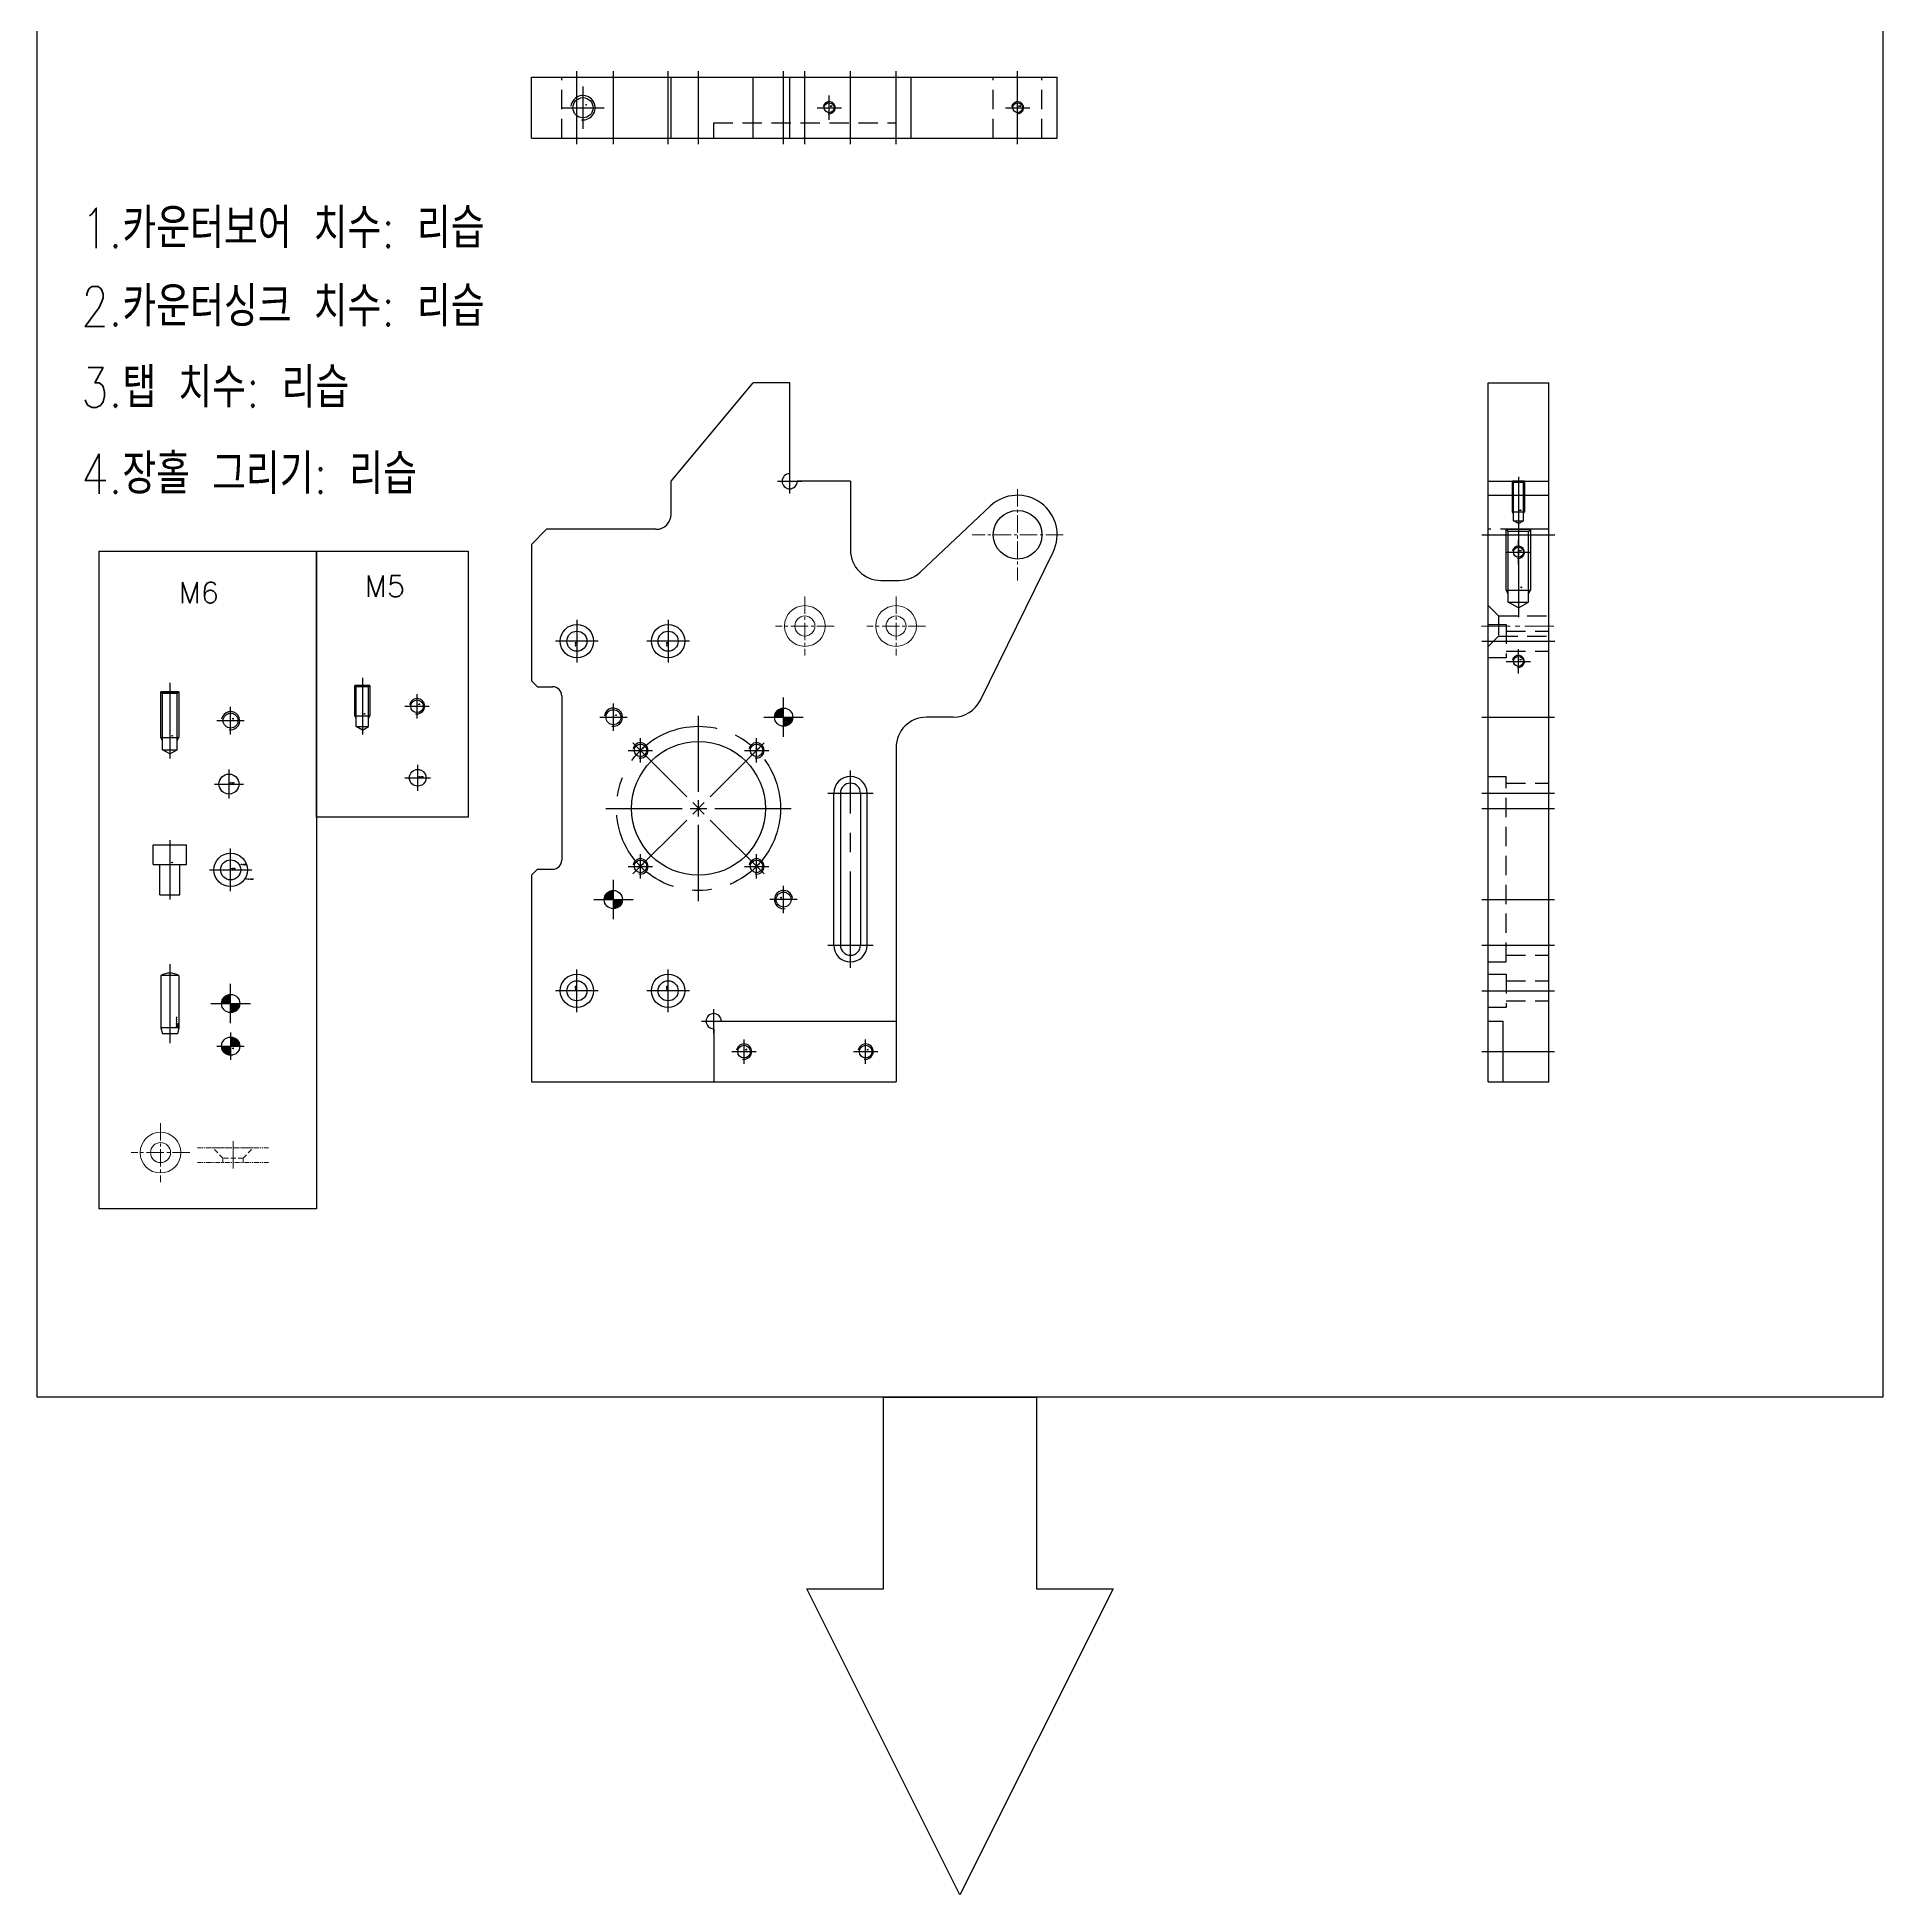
# Model space of a CAD drawing. Header units: millimetres. Extents: x -69 to 11173, y 1341 to 6119.
# Drawn here: x 9659 to 10266, y 3896 to 4507 of the extents above; entities that cross this region are included whole.
import ezdxf

# ---------------------------------------------------------------- set-up
doc = ezdxf.new("R2010")
doc.units = ezdxf.units.MM
for name, pattern in [('CENTER', [50.8, 31.75, -6.35, 6.35, -6.35]), ('CENTER2', [28.575, 19.05, -3.175, 3.175, -3.175]), ('HIDDEN', [9.525, 6.35, -3.175]), ('HIDDEN2', [4.7625, 3.175, -1.5875]), ('PHANTOM2', [31.75, 15.875, -3.175, 3.175, -3.175, 3.175, -3.175])]:
    doc.linetypes.add(name, pattern=pattern)
for name, color, linetype in [('0 [SD 2]', 2, 'HIDDEN'), ('1', 220, 'CENTER'), ('3', 223, 'HIDDEN'), ('CL', 1, 'CENTER'), ('O', 7, 'Continuous')]:
    doc.layers.add(name, color=color, linetype=linetype)
for name, color, linetype, lineweight in [('05. 외형선_1', 7, 'Continuous', 20), ('07. Center', 1, 'CENTER2', 13), ('08. Hidden', 2, 'HIDDEN2', 9), ('10. 파단선_1', 6, 'PHANTOM2', 9), ('AM_5', 3, 'Continuous', 25), ('CENTER', 1, 'CENTER', 25)]:
    doc.layers.add(name, color=color, linetype=linetype, lineweight=lineweight)
doc.styles.get("Standard").update_dxf_attribs({"font": 'romans.shx', "bigfont": 'whgtxt.shx'})
doc.dimstyles.get("Standard").update_dxf_attribs({"dimtxt": 0.18, "dimasz": 0.18, "dimexe": 0.18, "dimexo": 0.0625, "dimgap": 0.09, "dimtad": 0, "dimtih": 1, "dimtoh": 1, "dimdec": 4, "dimzin": 0, "dimdsep": 46, "dimtxsty": 'Standard', "dimcen": 0.09, "dimadec": 0, "dimazin": 0, "dimtfac": 1, "dimtdec": 4, "dimtofl": 0, "dimtmove": 0, "dimatfit": 3, "dimfxl": 1, "dimtolj": 1, "dimtzin": 0, "dimarcsym": 0})

# ---------------------------------------------------------------- blocks, each defined once
blk = doc.blocks.new('NC4_LHH')
h = blk.add_hatch(color=3)
h.paths.add_polyline_path([(0, 0), (0, 2, 0.414214), (-2, 0)])
h.paths.add_polyline_path([(2, 0), (0, 0), (0, -2, 0.414214)])
at = {"layer": 'CENTER', "ltscale": 0.3}
for p, q in [((0, -4.32), (0, 4.32)), ((-4.32, 0), (4.32, 0))]:
    blk.add_line(p, q, dxfattribs=at)
at = {"layer": 'O', "color": 3, "linetype": 'ByBlock', "lineweight": -2}
blk.add_circle((0, 0), 2, dxfattribs=at)
blk = doc.blocks.new('*U363')
at = {"layer": 'CL', "color": 0, "transparency": 16777216}
for p, q in [((0, 5.4), (0, 30.5)), ((-30.5, 0), (-5.4, 0)), ((5.4, 0), (30.5, 0)), ((0, -30.5), (0, -5.4))]:
    blk.add_line(p, q, dxfattribs=at)
at = {"layer": 'CL', "color": 0, "linetype": 'Continuous', "transparency": 16777216}
for p, q in [((-2.7, 0), (2.7, 0)), ((0, -2.7), (0, 2.7))]:
    blk.add_line(p, q, dxfattribs=at)
blk = doc.blocks.new('*U364')
at = {"layer": 'CL', "color": 0, "transparency": 16777216}
for p, q in [((0, 5.4), (0, 30.5)), ((-30.5, 0), (-5.4, 0)), ((5.4, 0), (30.5, 0)), ((0, -30.5), (0, -5.4))]:
    blk.add_line(p, q, dxfattribs=at)
at = {"layer": 'CL', "color": 0, "linetype": 'Continuous', "transparency": 16777216}
for p, q in [((-2.7, 0), (2.7, 0)), ((0, -2.7), (0, 2.7))]:
    blk.add_line(p, q, dxfattribs=at)
blk = doc.blocks.new('*D461')
at = {"color": 0, "lineweight": -2, "transparency": 16777216}
for p, q in [((9725.62, 4234.82), (9725.38, 4234.7)), ((9725.89, 4234.82), (9725.62, 4234.82)), ((9722.05, 4233.1), (9722.32, 4233.1)), ((9722.18, 4232.96), (9722.18, 4233.23))]:
    blk.add_line(p, q, dxfattribs=at)
at = {"color": 0, "transparency": 16777216}
blk.add_solid([(9725.35, 4234.74), (9725.4, 4234.66), (9725.13, 4234.58)], dxfattribs=at)
at = {"layer": 'Defpoints', "color": 0, "transparency": 16777216}
for p in [(9719.24, 4231.62), (9725.13, 4234.58)]:
    blk.add_point(p, dxfattribs=at)
at = {"color": 0, "transparency": 16777216, "insert": (9726.81, 4234.82), "char_height": 0.27, "attachment_point": 5}
blk.add_mtext('\\A1;∅6.6000', dxfattribs=at)
blk = doc.blocks.new('*D462')
at = {"color": 0, "lineweight": -2, "transparency": 16777216}
for p, q in [((9722.05, 4233.1), (9722.32, 4233.1)), ((9722.18, 4232.96), (9722.18, 4233.23)), ((9727.4, 4230.05), (9727.16, 4230.18)), ((9727.67, 4230.05), (9727.4, 4230.05))]:
    blk.add_line(p, q, dxfattribs=at)
at = {"color": 0, "transparency": 16777216}
blk.add_solid([(9727.19, 4230.22), (9727.14, 4230.14), (9726.93, 4230.32)], dxfattribs=at)
at = {"layer": 'Defpoints', "color": 0, "transparency": 16777216}
for p in [(9717.44, 4235.88), (9726.93, 4230.32)]:
    blk.add_point(p, dxfattribs=at)
at = {"color": 0, "transparency": 16777216, "insert": (9728.72, 4230.05), "char_height": 0.27, "attachment_point": 5}
blk.add_mtext('\\A1;∅11.0000', dxfattribs=at)

msp = doc.modelspace()

# ---------------------------------------------------------------- hatches: boundary and pattern name
h = msp.add_hatch(color=256)
h.paths.add_polyline_path([(9722.18488, 4178.10249), (9722.18488, 4175.10249), (9725.18488, 4175.10249, 0.414213562)])
h.paths.add_polyline_path([(9722.18488, 4175.10249), (9719.18488, 4175.10249, 0.414213562), (9722.18488, 4172.10249)])
h.paths.add_polyline_path([(9722.60426, 4175.49316), (9723.68759, 4175.49316), (9723.68759, 4176.24316), (9722.60426, 4176.24316)], flags=24)

# ---------------------------------------------------------------- linework, layer by layer
for p, q in [((9821.11773, 4473.79989), (9821.11773, 4493.79989)), ((9821.11773, 4493.79989), (9994.11773, 4493.79989)), ((9867.11773, 4473.79989), (9867.11773, 4493.79989)), ((9894.11773, 4473.79989), (9894.11773, 4493.79989)), ((9906.11773, 4473.79989), (9906.11773, 4493.79989)), ((9926.11773, 4473.79989), (9926.11773, 4493.79989)), ((9946.11773, 4473.79989), (9946.11773, 4493.79989)), ((9994.11773, 4473.79989), (9994.11773, 4493.79989)), ((9821.11773, 4473.79989), (9994.11773, 4473.79989)), ((9867.11773, 4360.91479), (9894.11773, 4393.31479)), ((9906.11773, 4393.31479), (9894.11773, 4393.31479)), ((9906.11773, 4363.41479), (9906.11773, 4393.31479)), ((10135.89256, 4163.31479), (10135.89256, 4393.31479)), ((10135.89256, 4393.31479), (10155.89256, 4393.31479)), ((10155.89256, 4163.31479), (10155.89256, 4393.31479)), ((9867.11773, 4350.11479), (9867.11773, 4360.91479)), ((9926.11773, 4360.91479), (9908.61773, 4360.91479)), ((10144.26756, 4360.55394), (10143.89256, 4360.91479)), ((10147.89256, 4360.91479), (10143.89256, 4360.91479)), ((10143.89256, 4360.91479), (10147.89256, 4360.91479)), ((10147.51756, 4360.55394), (10144.26756, 4360.55394)), ((10144.26756, 4347.91479), (10144.26756, 4360.55394)), ((10147.89256, 4360.91479), (10147.51756, 4360.55394)), ((10147.51756, 4347.91479), (10147.51756, 4360.55394)), ((9949.00302, 4331.01665), (9972.2243, 4352.79671)), ((10143.89256, 4350.91479), (10147.89256, 4350.91479)), ((9826.11773, 4345.11479), (9821.11773, 4340.11479)), ((9862.11773, 4345.11479), (9826.11773, 4345.11479)), ((10149.89256, 4345.11479), (10141.89256, 4345.11479)), ((10141.89256, 4345.11479), (10149.89256, 4345.11479)), ((10142.56914, 4344.3931), (10141.89256, 4345.11479)), ((10145.89256, 4346.98146), (10144.26756, 4347.91479)), ((10144.26756, 4347.91479), (10147.51756, 4347.91479)), ((10145.89256, 4346.98146), (10147.51756, 4347.91479)), ((10149.89256, 4345.11479), (10149.21597, 4344.3931)), ((9821.11773, 4340.11479), (9821.11773, 4295.31479)), ((10149.21597, 4344.3931), (10142.56914, 4344.3931)), ((10142.56914, 4321.11479), (10142.56914, 4344.3931)), ((10149.21597, 4321.11479), (10149.21597, 4344.3931)), ((9968.86455, 4288.9044), (9992.78508, 4337.58129)), ((10141.89256, 4325.11479), (10149.89256, 4325.11479)), ((10142.56914, 4321.11479), (10149.21597, 4321.11479)), ((10145.89256, 4319.24812), (10142.56914, 4321.11479)), ((10145.89256, 4319.24812), (10149.21597, 4321.11479)), ((9699.72615, 4291.08508), (9699.18488, 4291.62634)), ((9705.18488, 4291.62634), (9699.18488, 4291.62634)), ((9699.18488, 4291.62634), (9705.18488, 4291.62634)), ((9699.72615, 4272.62634), (9699.72615, 4291.08508)), ((9704.64361, 4291.08508), (9699.72615, 4291.08508)), ((9705.18488, 4291.62634), (9704.64361, 4291.08508)), ((9704.64361, 4272.62634), (9704.64361, 4291.08508)), ((9763.46235, 4293.30163), (9763.02933, 4293.75269)), ((9768.02933, 4293.75269), (9763.02933, 4293.75269)), ((9763.02933, 4293.75269), (9768.02933, 4293.75269)), ((9767.59632, 4293.30163), (9763.46235, 4293.30163)), ((9763.46235, 4280.25269), (9763.46235, 4293.30163)), ((9768.02933, 4293.75269), (9767.59632, 4293.30163)), ((9767.59632, 4280.25269), (9767.59632, 4293.30163)), ((9823.11773, 4293.31479), (9821.11773, 4295.31479)), ((9823.11773, 4293.31479), (9828.11773, 4293.31479)), ((9831.11773, 4290.31479), (9831.11773, 4236.31479)), ((9763.02933, 4283.75269), (9768.02933, 4283.75269)), ((9765.52933, 4279.08602), (9763.46235, 4280.25269)), ((9763.46235, 4280.25269), (9767.59632, 4280.25269)), ((9765.52933, 4279.08602), (9767.59632, 4280.25269)), ((9959.88967, 4283.31479), (9951.11773, 4283.31479)), ((9699.18488, 4276.62634), (9705.18488, 4276.62634)), ((9699.72615, 4272.62634), (9704.64361, 4272.62634)), ((9702.18488, 4271.22634), (9699.72615, 4272.62634)), ((9702.18488, 4271.22634), (9704.64361, 4272.62634)), ((9941.11773, 4273.31479), (9941.11773, 4163.31479)), ((9920.61773, 4208.31479), (9920.61773, 4258.31479)), ((9922.81773, 4258.31479), (9922.81773, 4208.31479)), ((9929.41773, 4258.31479), (9929.41773, 4208.31479)), ((9931.61773, 4208.31479), (9931.61773, 4258.31479)), ((9696.68488, 4241.34918), (9707.68488, 4241.34918)), ((9696.68488, 4234.84918), (9696.68488, 4241.34918)), ((9707.68488, 4234.84918), (9707.68488, 4241.34918)), ((9696.68488, 4234.84918), (9707.68488, 4234.84918)), ((9698.88488, 4224.84918), (9698.88488, 4234.84918)), ((9705.48488, 4224.84918), (9705.48488, 4234.84918)), ((9823.11773, 4233.31479), (9821.11773, 4231.31479)), ((9821.11773, 4231.31479), (9821.11773, 4163.31479)), ((9823.11773, 4233.31479), (9828.11773, 4233.31479)), ((9698.88488, 4224.84918), (9705.48488, 4224.84918)), ((9699.18488, 4198.3225), (9699.18488, 4181.12634)), ((9705.18488, 4198.3225), (9699.18488, 4198.3225)), ((9705.18488, 4198.3225), (9705.18488, 4181.12634)), ((9699.18488, 4181.12634), (9699.72078, 4179.12634)), ((9705.18488, 4181.12634), (9699.18488, 4181.12634)), ((9705.18488, 4181.12634), (9704.64898, 4179.12634)), ((9881.11773, 4180.81479), (9881.11773, 4163.31479)), ((9883.61773, 4183.31479), (9941.11773, 4183.31479)), ((10135.89256, 4183.31479), (10140.89256, 4183.31479)), ((10140.89256, 4163.31479), (10140.89256, 4183.31479)), ((9704.64898, 4179.12634), (9699.72078, 4179.12634)), ((9821.11773, 4163.31479), (9941.11773, 4163.31479)), ((10135.89256, 4163.31479), (10155.89256, 4163.31479))]:
    msp.add_line(p, q)
msp.add_lwpolyline([(9658.5199, 4558.09455), (10265.79393, 4558.09455), (10265.79393, 4059.6892), (9658.5199, 4059.6892)], close=True)
at = {"color": 3}
for points in [[(9678.96175, 4337.97489), (9750.40213, 4337.97489), (9750.40213, 4121.55697), (9678.96175, 4121.55697)], [(9750.40213, 4337.97489), (9800.35225, 4337.97489), (9800.35225, 4250.41516), (9750.40213, 4250.41516)]]:
    msp.add_lwpolyline(points, close=True, dxfattribs=at)
at = {"color": 5}
msp.add_lwpolyline([(9987.33258, 4059.6892), (9987.33258, 3996.63574), (10012.50824, 3996.63574), (9962.15691, 3895.93309), (9911.80559, 3996.63574), (9936.98125, 3996.63574), (9936.98125, 4059.6892)], close=True, dxfattribs=at)
for centre, radius in [((9838.11773, 4483.79989), 3.32342), ((9919.11773, 4483.79989), 1.63916), ((9981.11773, 4483.79989), 1.63916), ((9981.11773, 4343.31479), 8), ((10145.89256, 4337.58129), 1.63916), ((9836.11773, 4308.31479), 5.5), ((9836.11773, 4308.31479), 3.3), ((9866.11773, 4308.31479), 5.5), ((9866.11773, 4308.31479), 3.3), ((10145.89256, 4301.68176), 1.63916), ((9722.18488, 4282.17634), 2.45873), ((9783.52933, 4286.91935), 2.06699), ((9848.11773, 4283.31479), 2.45873), ((9876.11773, 4253.31479), 22), ((9857.02585, 4272.40667), 2.06699), ((9895.20961, 4272.40667), 2.06699), ((9783.74006, 4263.39222), 2.75), ((9721.64607, 4261.32147), 3.3), ((9722.18488, 4233.09918), 5.5), ((9722.18488, 4233.09918), 3.3), ((9857.02585, 4234.22291), 2.06699), ((9895.20961, 4234.22291), 2.06699), ((9904.11773, 4223.31479), 2.45873), ((9836.11773, 4193.31479), 5.5), ((9866.11773, 4193.31479), 5.5), ((9836.11773, 4193.31479), 3.3), ((9866.11773, 4193.31479), 3.3), ((9722.18488, 4175.10249), 3), ((9891.11773, 4173.31479), 2.06699), ((9931.11773, 4173.31479), 2.06699)]:
    msp.add_circle(centre, radius)
for centre, radius, start, end in [((9906.11773, 4360.91479), 2.5, 90, 0), ((9981.11773, 4343.31479), 13, 333.82982759, 133.16566054), ((9862.11773, 4350.11479), 5, 270, 0), ((9942.16192, 4338.31044), 10, 270, 313.16566054), ((9828.11773, 4290.31479), 3, 0, 90), ((9959.88967, 4293.31479, 0), 10, 270, 333.82982759), ((9951.11773, 4273.31479), 10, 90, 180), ((9926.11773, 4258.31479), 5.5, 0, 180), ((9926.11773, 4258.31479), 3.3, 0, 180), ((9828.11773, 4236.31479), 3, 270, 0), ((9926.11773, 4208.31479), 5.5, 180, 0), ((9926.11773, 4208.31479), 3.3, 180, 0), ((9702.18488, 4193.12634), 6, 60, 120), ((9881.11773, 4183.31479), 2.5, 360, 270)]:
    msp.add_arc(centre, radius, start, end)
at = {"layer": '0 [SD 2]'}
for p, q in [((9831.11773, 4473.79989), (9831.11773, 4493.79989)), ((9973.11773, 4473.79989), (9973.11773, 4493.79989)), ((9989.11773, 4473.79989), (9989.11773, 4493.79989)), ((9881.11773, 4478.79989), (9941.11773, 4478.79989)), ((9881.11773, 4473.79989), (9881.11773, 4478.79989)), ((9941.11773, 4473.79989), (9941.11773, 4478.79989)), ((10155.89256, 4345.11479), (10135.89256, 4345.11479)), ((10139.29256, 4316.61044), (10135.89256, 4320.01044)), ((10139.29256, 4316.61044), (10139.29256, 4310.01044)), ((10139.29256, 4316.61044), (10155.89256, 4316.61044)), ((10135.89256, 4313.81479), (10141.89256, 4313.81479)), ((10139.29256, 4310.01044), (10135.89256, 4306.61044)), ((10139.29256, 4310.01044), (10155.89256, 4310.01044)), ((10141.89256, 4313.81479), (10141.89256, 4302.81479)), ((10141.89256, 4311.61479), (10155.89256, 4311.61479)), ((10141.89256, 4302.81479), (10135.89256, 4302.81479)), ((10141.89256, 4305.01479), (10155.89256, 4305.01479)), ((10135.89256, 4263.81479), (10141.89256, 4263.81479)), ((10141.89256, 4202.81479), (10141.89256, 4263.81479)), ((10141.89256, 4261.61479), (10155.89256, 4261.61479)), ((10141.89256, 4205.01479), (10155.89256, 4205.01479)), ((10135.89256, 4202.81479), (10141.89256, 4202.81479)), ((10135.89256, 4198.81479), (10141.89256, 4198.81479)), ((10141.89256, 4198.81479), (10141.89256, 4187.81479)), ((10141.89256, 4196.61479), (10155.89256, 4196.61479)), ((10141.89256, 4187.81479), (10135.89256, 4187.81479)), ((10141.89256, 4190.01479), (10155.89256, 4190.01479))]:
    msp.add_line(p, q, dxfattribs=at)
at = {"layer": '05. 외형선_1'}
for centre, radius in [((9911.11773, 4313.31044), 6.7), ((9911.11773, 4313.31044), 3.3), ((9941.11773, 4313.31044), 6.7), ((9941.11773, 4313.31044), 3.3), ((9699.12512, 4140.08454), 6.7), ((9699.12512, 4140.08454), 3.3)]:
    msp.add_circle(centre, radius, dxfattribs=at)
at = {"layer": '07. Center', "ltscale": 0.3}
for p, q in [((9981.11773, 4358.31479), (9981.11773, 4328.31479)), ((9996.11773, 4343.31479), (9966.11773, 4343.31479)), ((9911.11773, 4322.97786), (9911.11773, 4303.64303)), ((9941.11773, 4322.97786), (9941.11773, 4303.64303)), ((9920.78515, 4313.31044), (9901.45032, 4313.31044)), ((9950.78515, 4313.31044), (9931.45032, 4313.31044)), ((9699.12512, 4149.75196), (9699.12512, 4130.41713)), ((9708.79253, 4140.08454), (9689.4577, 4140.08454))]:
    msp.add_line(p, q, dxfattribs=at)
at = {"layer": '07. Center', "ltscale": 0.5}
for p, q in [((10133.69256, 4313.31044), (10157.81986, 4313.31044)), ((9722.96654, 4143.87806), (9722.96654, 4134.87806))]:
    msp.add_line(p, q, dxfattribs=at)
at = {"layer": '08. Hidden', "ltscale": 0.5}
for p, q in [((9729.66654, 4141.67806), (9716.26654, 4141.67806)), ((9719.66654, 4138.27806), (9716.26654, 4141.67806)), ((9726.26654, 4138.27806), (9719.66654, 4138.27806)), ((9719.66654, 4138.27806), (9719.66654, 4136.87806)), ((9726.26654, 4138.27806), (9729.66654, 4141.67806)), ((9726.26654, 4138.27806), (9726.26654, 4136.87806))]:
    msp.add_line(p, q, dxfattribs=at)
at = {"layer": '1', "ltscale": 4}
for p, q in [((9838.11773, 4476.79989), (9838.11773, 4490.79989)), ((9831.11773, 4483.79989), (9845.11773, 4483.79989)), ((10145.89256, 4348.11479), (10145.89256, 4316.24812)), ((9836.11773, 4315.31479), (9836.11773, 4301.31479)), ((9866.11773, 4315.31479), (9866.11773, 4301.31479)), ((9843.11773, 4308.31479), (9829.11773, 4308.31479)), ((9873.11773, 4308.31479), (9859.11773, 4308.31479)), ((9702.18488, 4294.62634), (9702.18488, 4269.72634)), ((9722.18488, 4277.67634), (9722.18488, 4286.67634)), ((9848.11773, 4278.81479), (9848.11773, 4287.81479)), ((9717.68488, 4282.17634), (9726.68488, 4282.17634)), ((9843.61773, 4283.31479), (9852.61773, 4283.31479)), ((9702.18488, 4242.84918), (9702.18488, 4223.34918)), ((9722.18488, 4226.09918), (9722.18488, 4240.09918)), ((9715.18488, 4233.09918), (9729.18488, 4233.09918)), ((9908.61773, 4223.31479), (9899.61773, 4223.31479)), ((9904.11773, 4218.81479), (9904.11773, 4227.81479)), ((9836.11773, 4186.31479), (9836.11773, 4200.31479)), ((9866.11773, 4186.31479), (9866.11773, 4200.31479)), ((9843.11773, 4193.31479), (9829.11773, 4193.31479)), ((9873.11773, 4193.31479), (9859.11773, 4193.31479))]:
    msp.add_line(p, q, dxfattribs=at)
at = {"layer": '1', "ltscale": 3}
for p, q in [((9919.11773, 4479.79989), (9919.11773, 4487.79989)), ((9981.11773, 4479.79989), (9981.11773, 4487.79989)), ((9915.11773, 4483.79989), (9923.11773, 4483.79989)), ((9977.11773, 4483.79989), (9985.11773, 4483.79989)), ((9906.11773, 4356.91479), (9906.11773, 4364.91479)), ((9902.11773, 4360.91479), (9910.11773, 4360.91479)), ((10145.89256, 4362.41479), (10145.89256, 4345.48146)), ((10145.89256, 4333.58129), (10145.89256, 4341.58129)), ((10141.89256, 4337.58129), (10149.89256, 4337.58129)), ((10145.89256, 4297.68176), (10145.89256, 4305.68176)), ((10141.89256, 4301.68176), (10149.89256, 4301.68176)), ((9783.52933, 4282.91935), (9783.52933, 4290.91935)), ((9779.52933, 4286.91935), (9787.52933, 4286.91935)), ((9853.02585, 4272.40667), (9861.02585, 4272.40667)), ((9857.02585, 4268.40667), (9857.02585, 4276.40667)), ((9891.20961, 4272.40667), (9899.20961, 4272.40667)), ((9895.20961, 4268.40667), (9895.20961, 4276.40667)), ((9721.64607, 4256.52147), (9721.64607, 4266.12147)), ((9783.74006, 4259.14222), (9783.74006, 4267.64222)), ((9716.84607, 4261.32147), (9726.44607, 4261.32147)), ((9779.49006, 4263.39222), (9787.99006, 4263.39222)), ((9857.02585, 4230.22291), (9857.02585, 4238.22291)), ((9895.20961, 4230.22291), (9895.20961, 4238.22291)), ((9853.02585, 4234.22291), (9861.02585, 4234.22291)), ((9891.20961, 4234.22291), (9899.20961, 4234.22291)), ((9702.18488, 4202.12634), (9702.18488, 4176.12634)), ((9881.11773, 4179.31479), (9881.11773, 4187.31479)), ((9877.11773, 4183.31479), (9885.11773, 4183.31479)), ((9891.11773, 4169.31479), (9891.11773, 4177.31479)), ((9931.11773, 4169.31479), (9931.11773, 4177.31479)), ((9887.11773, 4173.31479), (9895.11773, 4173.31479)), ((9927.11773, 4173.31479), (9935.11773, 4173.31479))]:
    msp.add_line(p, q, dxfattribs=at)
at = {"layer": '1', "linetype": 'ByBlock'}
for p, q in [((10143.89256, 4350.91479), (10143.89256, 4360.91479)), ((10147.89256, 4360.91479), (10147.89256, 4350.91479)), ((10144.2534, 4350.28977), (10143.89256, 4350.91479)), ((10147.53171, 4350.28977), (10147.89256, 4350.91479)), ((10141.89256, 4325.11479), (10141.89256, 4345.11479)), ((10149.89256, 4345.11479), (10149.89256, 4325.11479)), ((10142.56914, 4323.86475), (10141.89256, 4325.11479)), ((10149.21597, 4323.86475), (10149.89256, 4325.11479)), ((9699.18488, 4276.62634), (9699.18488, 4291.62634)), ((9705.18488, 4291.62634), (9705.18488, 4276.62634)), ((9763.02933, 4283.75269), (9763.02933, 4293.75269)), ((9768.02933, 4293.75269), (9768.02933, 4283.75269)), ((9763.46235, 4282.97143), (9763.02933, 4283.75269)), ((9767.59632, 4282.97142), (9768.02933, 4283.75269)), ((9699.72615, 4275.68882), (9699.18488, 4276.62634)), ((9704.64361, 4275.68882), (9705.18488, 4276.62634))]:
    msp.add_line(p, q, dxfattribs=at)
at = {"layer": '1', "ltscale": 2}
for p, q in [((9765.52933, 4296.25269), (9765.52933, 4277.58602)), ((9717.68488, 4175.10249), (9726.68488, 4175.10249)), ((9722.18488, 4179.60249), (9722.18488, 4170.60249))]:
    msp.add_line(p, q, dxfattribs=at)
at = {"layer": '1', "linetype": 'ByBlock'}
for centre, radius, start, end in [((9838.11773, 4483.79989), 4, 262.81924422, 172.81924422), ((9919.11773, 4483.79989), 2, 261.37307344, 171.37307344), ((9981.11773, 4483.79989), 2, 261.37307344, 171.37307344), ((10145.89256, 4337.58129), 2, 261.37307344, 171.37307344), ((10145.89256, 4301.68176), 2, 261.37307344, 171.37307344), ((9722.18488, 4282.17634), 3, 260.40593177, 170.40593177), ((9783.52933, 4286.91935), 2.5, 258.46304097, 168.46304097), ((9848.11773, 4283.31479), 3, 260.40593177, 170.40593177), ((9857.02585, 4272.40667), 2.5, 258.46304097, 168.46304097), ((9895.20961, 4272.40667), 2.5, 258.46304097, 168.46304097), ((9857.02585, 4234.22291), 2.5, 258.46304097, 168.46304097), ((9895.20961, 4234.22291), 2.5, 258.46304097, 168.46304097), ((9904.11773, 4223.31479), 3, 9.59406823, 279.59406823), ((9891.11773, 4173.31479), 2.5, 258.46304097, 168.46304097), ((9931.11773, 4173.31479), 2.5, 258.46304097, 168.46304097)]:
    msp.add_arc(centre, radius, start, end, dxfattribs=at)
at = {"layer": '10. 파단선_1', "ltscale": 0.1}
for p, q in [((9734.66654, 4141.67806), (9711.26654, 4141.67806)), ((9734.66654, 4136.87806), (9711.26654, 4136.87806))]:
    msp.add_line(p, q, dxfattribs=at)
at = {"layer": 'AM_5', "color": 0}
for p, q in [((9926.11773, 4360.91479), (9926.11773, 4338.31044)), ((10135.89256, 4360.91479), (10155.89256, 4360.91479)), ((10135.89256, 4356.31479), (10155.89256, 4356.31479)), ((9936.11773, 4328.31044), (9942.16192, 4328.31044)), ((10135.89256, 4283.31479), (10155.89256, 4283.31479))]:
    msp.add_line(p, q, dxfattribs=at)
msp.add_arc((9936.11773, 4338.31044), 10, 180, 270, dxfattribs=at)
at = {"layer": 'CL'}
for p, q in [((9836.11773, 4471.79989), (9836.11773, 4495.79989)), ((9848.11773, 4471.79989), (9848.11773, 4495.79989)), ((9866.11773, 4471.79989), (9866.11773, 4495.79989)), ((9876.11773, 4471.79989), (9876.11773, 4495.79989)), ((9904.11773, 4471.79989), (9904.11773, 4495.79989)), ((9911.11773, 4471.79989), (9911.11773, 4495.79989)), ((9926.11773, 4471.79989), (9926.11773, 4495.79989)), ((9941.11773, 4471.79989), (9941.11773, 4495.79989)), ((9981.11773, 4471.79989), (9981.11773, 4495.79989)), ((10133.89256, 4343.31479), (10157.89256, 4343.31479)), ((10133.89256, 4308.31479), (10157.89256, 4308.31479)), ((10133.89256, 4283.31479), (10157.76723, 4283.31479)), ((9926.11773, 4200.81479), (9926.11773, 4265.81479)), ((9918.61773, 4258.31479), (9933.61773, 4258.31479)), ((10133.89256, 4258.34474), (10157.76723, 4258.34474)), ((10133.89256, 4253.31479), (10157.76723, 4253.31479)), ((10133.89256, 4223.31479), (10157.76723, 4223.31479)), ((9918.61773, 4208.31479), (9933.61773, 4208.31479)), ((10133.89256, 4208.34474), (10157.76723, 4208.34474)), ((10133.89256, 4193.31479), (10157.76723, 4193.31479)), ((10133.89256, 4173.31479), (10157.76723, 4173.31479))]:
    msp.add_line(p, q, dxfattribs=at)
msp.add_circle((9876.11773, 4253.31479), 27, dxfattribs=at)

# ---------------------------------------------------------------- block references
at = {"layer": 'CL', "rotation": 45.00000000000001}
msp.add_blockref('*U364', (9876.11773, 4253.31479), dxfattribs=at)
at = {"layer": 'CL'}
msp.add_blockref('*U363', (9876.11773, 4253.31479), dxfattribs=at)
at = {"layer": 'O', "xscale": 1.5, "yscale": 1.5, "zscale": 1.5}
for p in [(9904.11773, 4283.31479), (9848.11773, 4223.31479), (9722.18488, 4189.12634)]:
    msp.add_blockref('NC4_LHH', p, dxfattribs=at)

# ---------------------------------------------------------------- texts
at = {"color": 7, "true_color": 0xffffff, "width": 0.8}
for s, p in [('1.카운터보어 치수: 리습', (9673.0208, 4437.61846)), ('2.카운터싱크 치수: 리습', (9673.0208, 4411.85805)), ('3.탭 치수: 리습', (9673.0208, 4385.16374)), ('4.장홀 그리기: 리습', (9673.0208, 4356.75709))]:
    msp.add_text(s, height=13.1625, dxfattribs=at).set_placement(p)
for s, p in [('M6', (9705.1478, 4320.77837)), ('M5', (9766.37854, 4322.90472))]:
    msp.add_text(s, height=7).set_placement(p)
at = {"layer": '3'}
for s, height, p in [('M8', 0.25, (9838.84357, 4484.58746)), ('M4', 0.333333, (9919.48065, 4484.14368)), ('M4', 0.333333, (9981.48065, 4484.14368)), ('M4', 0.333333, (10146.24133, 4351.18883)), ('M4', 0.333333, (10146.25547, 4337.92507)), ('M8', 0.25, (10146.61839, 4325.90236)), ('M4', 0.333333, (10146.25547, 4302.02555)), ('M5', 0.25, (9765.96529, 4284.26432)), ('M5', 0.25, (9783.96529, 4287.43099)), ('M6', 0.25, (9848.66211, 4283.83047)), ('M6', 0.25, (9722.72926, 4282.69202)), ('M6', 0.25, (9702.70803, 4277.03741)), ('M5', 0.25, (9857.46181, 4272.9183)), ('M5', 0.25, (9895.64558, 4272.9183)), ('M6-%%C6.6', 0.25, (9721.88413, 4261.57256)), ('M5-%%C5.5', 0.25, (9784.05264, 4263.59409)), ('M6', 0.25, (9702.72926, 4235.36486)), ('M5', 0.25, (9857.46181, 4234.73454)), ('M5', 0.25, (9895.64558, 4234.73454)), ('M6 C/B', 0.25, (9722.42036, 4233.42485)), ('M6', 0.25, (9903.03764, 4223.83047)), ('%%c6', 0.25, (9722.72926, 4174.24977)), ('M5', 0.25, (9891.55369, 4173.82642)), ('M5', 0.25, (9931.55369, 4173.82642))]:
    msp.add_text(s, height=height, dxfattribs=at).set_placement(p)
for s, p in [('M6 C/B', (9835.79206, 4306.62023)), ('M6 C/B', (9865.79206, 4306.62023)), ('M6 C/B', (9835.79206, 4193.55027)), ('M6 C/B', (9865.79206, 4193.55027)), ('DOWEL PIN (MISUMI)', (9704.53364, 4181.2233)), ('MS6-20', (9704.91956, 4181.25043))]:
    msp.add_text(s, height=0.25, rotation=90, dxfattribs=at).set_placement(p)

# ---------------------------------------------------------------- dimensions: what is measured, and where the dimension line sits
for p1, p2, picture, middle in [((9717.4388, 4235.87852), (9726.93096, 4230.31985), '*D462', (9728.72123, 4230.04697)), ((9719.23595, 4231.61803), (9725.13381, 4234.58033), '*D461', (9726.81208, 4234.8227))]:
    dim = msp.add_diameter_dim_2p(p1=p1, p2=p2, dimstyle='Standard', override={"dimscale": 1.5})
    dim.commit()
    dim.dimension.update_dxf_attribs({"geometry": picture, "text_midpoint": middle})

doc.saveas('drawing.dxf')
